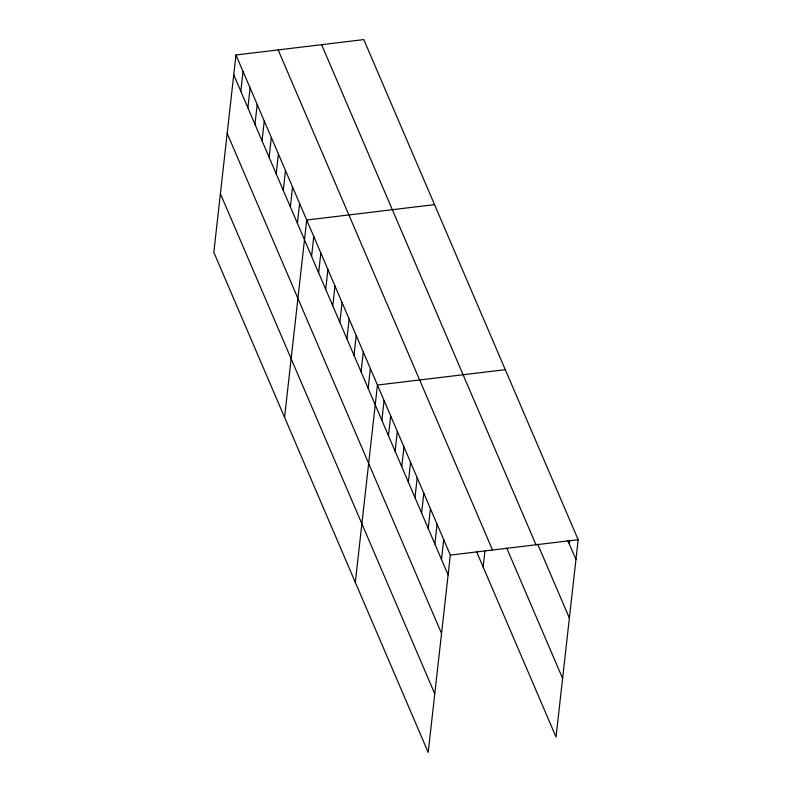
<?xml version="1.0" encoding="UTF-8"?>
<svg xmlns="http://www.w3.org/2000/svg" width="792" height="792" viewBox="0 0 792 792"><rect width="100%" height="100%" fill="white"/><g stroke="black" fill="none" stroke-linecap="round" stroke-linejoin="round"><path stroke-width="1.19" d="M235.966 54.985L213.83 252.302L428.195 752.4L450.331 555.093L235.966 54.985L363.805 39.6L578.17 539.698L556.034 737.015L476.546 551.578M240.817 91.278L243.035 71.488M247.886 107.781L250.114 87.991M254.965 124.285L257.182 104.495M262.043 140.788L264.261 120.998M269.112 157.291L271.329 137.501M276.19 173.794L278.408 154.004M283.259 190.298L285.476 170.508M290.337 206.801L292.555 187.011M297.406 223.304L299.633 203.514M284.575 417.334L306.702 220.018L434.541 204.633M311.553 256.311L313.78 236.521M318.632 272.814L320.849 253.024M325.71 289.318L327.928 269.527M332.779 305.821L334.996 286.031M339.857 322.324L342.075 302.534M346.926 338.827L349.143 319.037M354.004 355.331L356.222 335.541M361.073 371.834L363.3 352.044M368.151 388.337L370.369 368.547M355.311 582.367L377.447 385.051L505.286 369.666M381.853 420.305L384.07 400.514M388.476 435.758L390.694 415.968M395.099 451.222L397.327 431.432M401.732 466.676L403.95 446.886M408.355 482.13L410.573 462.34M414.978 497.594L417.196 477.804M421.611 513.048L423.829 493.258M428.234 528.502L430.452 508.721M434.858 543.965L437.075 524.175M441.481 559.419L443.708 539.629M483.15 566.973L484.932 551.113M569.329 544.035L569.715 540.54M450.331 555.093L578.17 539.698M567.904 540.718L575.952 559.489M537.669 544.094L569.379 618.077M321.611 44.679L535.986 544.777M506.761 548.143L562.607 678.427M278.15 49.906L492.515 550.014M233.739 74.775L448.114 574.883M227.175 133.363L441.54 633.461M220.404 193.713L434.768 693.822"/></g></svg>
